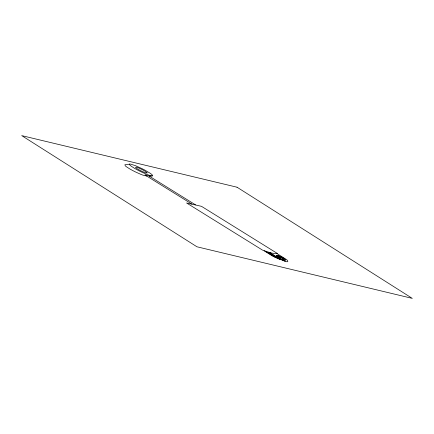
<?xml version="1.0" encoding="UTF-8"?>
<svg xmlns="http://www.w3.org/2000/svg" width="434" height="434" viewBox="0 0 434 434"><rect width="100%" height="100%" fill="white"/><g stroke="black" fill="none" stroke-linecap="round" stroke-linejoin="round"><path stroke-width="0.65" d="M282.968 259.727L282.984 259.689A10.118 1.655 24.8 0 0 283.001 259.51L282.306 258.583A13.817 2.257 24.8 0 0 281.308 257.736L277.841 255.458M277.266 253.727L277.12 253.31L201.495 206.334L186.571 202.971L262.451 250.076L269.427 252.463A41.87 6.841 24.8 0 0 274.386 253.554L277.266 253.727L286.44 259.527A13.769 2.246 24.8 0 1 287.454 260.384C290.026 264.273 279.892 258.979 278.699 258.42A9.098 1.486 24.8 0 1 276.919 257.405L268.575 252.23M276.637 255.317L276.887 256.103A9.125 1.492 24.8 0 0 277.89 256.95L279.1 257.758A6.065 0.993 24.8 0 0 280.896 258.778C281.72 259.152 286.413 261.745 285.518 259.678A9.109 1.486 24.8 0 0 284.509 258.827L283.017 257.845A6.022 0.982 24.8 0 0 281.454 256.971L278.4 255.615L276.637 255.317A7.199 1.177 24.8 0 1 279.301 256.971L279.708 257.286A9.163 1.497 24.8 0 1 280.348 257.856L280.592 258.615M129.685 164.025L129.37 164.367L130.037 165.218A12.119 1.98 24.8 0 0 131.307 166.244L134.497 168.294A18.488 3.022 24.8 0 0 141.419 171.972L146.811 174.37A10.812 1.769 24.8 0 0 148.683 175.076C150.24 176.09 154.895 176.54 151.385 174.142A12.993 2.121 24.8 0 0 149.963 173.128L145.005 170.199A19.194 3.136 24.8 0 0 142.086 168.685L135.549 165.707L130.412 164.052L124.851 164.795L125.35 165.875A11.311 1.844 24.8 0 0 126.538 166.84L129.544 168.777A16.855 2.756 24.8 0 0 136.097 172.238L140.752 174.305A10.59 1.731 24.8 0 0 143.025 175.162L146.687 176.02M149.063 176.009L152.274 175.987M148.233 175.678L145.406 174.907A2.989 0.488 24.8 0 0 145.119 174.869M281.53 259.82A5.224 0.852 24.8 0 1 279.892 259.331L273.599 256.608A8.826 1.443 24.8 0 1 271.852 255.615L264.105 250.809M279.892 259.326L275.058 257.123A8.902 1.454 24.8 0 1 273.301 256.125L265.554 251.319M285.122 261.203L280.223 258.962A9.185 1.497 24.8 0 1 278.433 257.942L269.715 252.534M277.717 255.409L281.856 257.536A7.59 1.242 24.8 0 1 282.67 258.067L283.451 258.659A9.336 1.524 24.8 0 1 284.01 259.174L284.368 259.782L283.896 259.955A3.825 0.624 24.8 0 1 283.055 259.798M277.82 257.937L275.617 256.885A6.222 1.014 24.8 0 1 273.99 255.957L273.035 255.328A8.799 1.438 24.8 0 1 272.004 254.514L271.651 254.14M276.518 255.599L278.134 256.684A9.038 1.476 24.8 0 1 278.796 257.237L279.246 257.845M148.895 175.9L195.522 204.853M145.108 175.043L191.79 204.013M147.104 172.911L145.271 172.667A5.382 0.879 24.8 0 1 143.849 172.135L141.945 171.294A9.065 1.481 24.8 0 1 137.236 168.766L136.309 168.142A5.957 0.971 24.8 0 1 135.598 167.551C135.777 166.081 140.133 168.864 141.365 169.206A9.532 1.557 24.8 0 1 143.535 170.334L145.379 171.425A6.488 1.058 24.8 0 1 146.556 172.26L147.104 172.911M237.045 187.217L21.7 135.614L196.955 246.783L412.3 298.386L237.045 187.217"/></g></svg>
